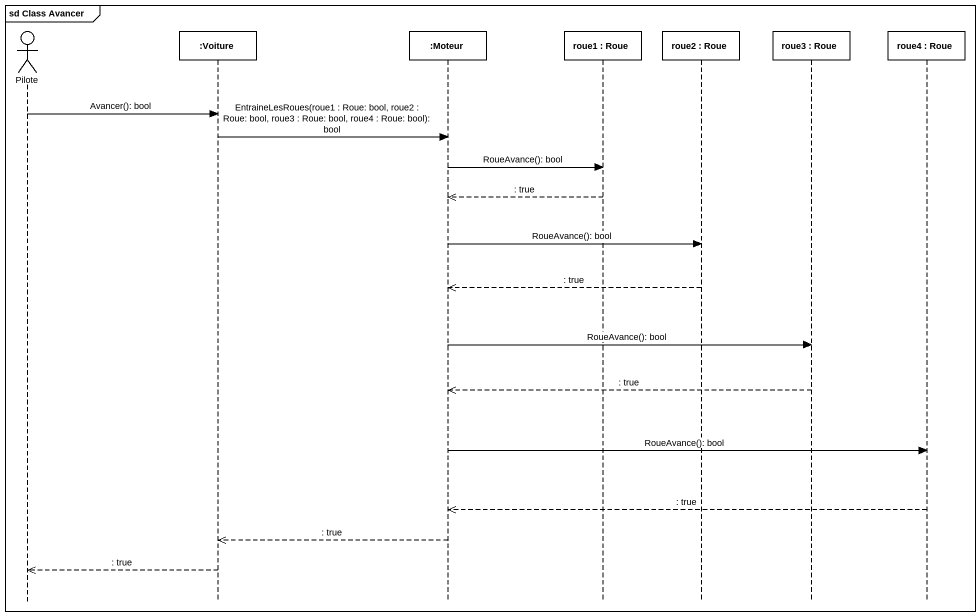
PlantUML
@startuml
mainframe sd Class Avancer
hide footbox
actor Pilote
participant ":Voiture" as Voiture
participant ":Moteur" as Moteur
participant "roue1 : Roue" as roue1
participant "roue2 : Roue" as roue2
participant "roue3 : Roue" as roue3
participant "roue4 : Roue" as roue4

Pilote -> Voiture : Avancer(): bool
Voiture -> Moteur : EntraineLesRoues(roue1 : Roue: bool, roue2 : Roue: bool, roue3 : Roue: bool, roue4 : Roue: bool): bool
Moteur -> roue1 : RoueAvance(): bool
roue1 -->> Moteur : : true
Moteur -> roue2 : RoueAvance(): bool
roue2 -->> Moteur : : true
Moteur -> roue3 : RoueAvance(): bool
roue3 -->> Moteur : : true
Moteur -> roue4 : RoueAvance(): bool
roue4 -->> Moteur : : true
Moteur -->> Voiture : : true
Voiture -->> Pilote : : true
@enduml
